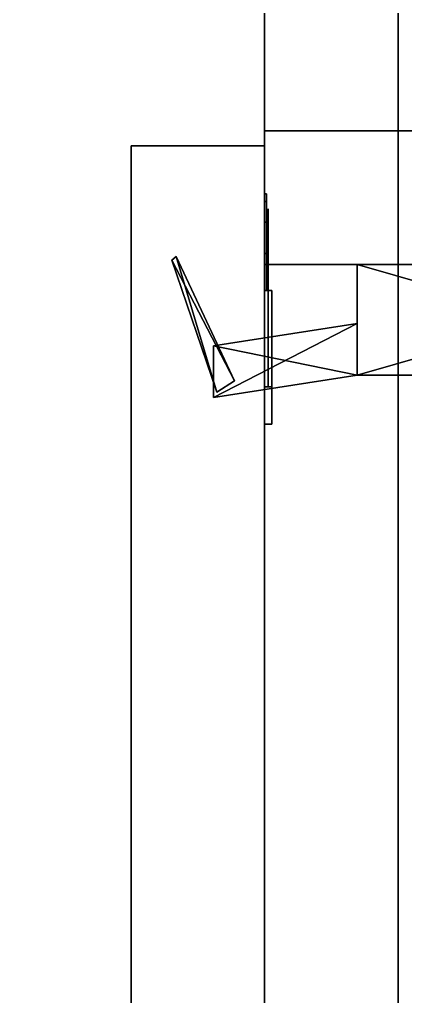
# Model space of a CAD drawing. Extents: x 0 to 4068, y -4475 to 0.
# Drawn here: x 3485 to 3537, y -3032.6 to -2901 of the extents above; entities that cross this region are included whole.
import ezdxf

# ---------------------------------------------------------------- set-up
doc = ezdxf.new("R2010")
doc.units = 0
for name, color, linetype in [('LAYER0', 7, 'CONTINUOUS'), ('LAYER102', 253, 'CONTINUOUS'), ('LAYER103', 28, 'CONTINUOUS'), ('LAYER104', 253, 'CONTINUOUS'), ('LAYER105', 253, 'CONTINUOUS'), ('LAYER106', 253, 'CONTINUOUS'), ('LAYER107', 253, 'CONTINUOUS'), ('LAYER109', 253, 'CONTINUOUS'), ('LAYER116', 45, 'CONTINUOUS'), ('LAYER117', 45, 'CONTINUOUS'), ('LAYER119', 45, 'CONTINUOUS'), ('LAYER120', 45, 'CONTINUOUS'), ('LAYER121', 45, 'CONTINUOUS'), ('LAYER128', 253, 'CONTINUOUS'), ('LAYER130', 253, 'CONTINUOUS'), ('LAYER132', 253, 'CONTINUOUS'), ('LAYER133', 253, 'CONTINUOUS'), ('LAYER24', 2, 'CONTINUOUS'), ('LAYER31', 45, 'CONTINUOUS'), ('LAYER32', 45, 'CONTINUOUS'), ('LAYER33', 45, 'CONTINUOUS'), ('LAYER36', 45, 'CONTINUOUS'), ('LAYER43', 45, 'CONTINUOUS'), ('LAYER44', 45, 'CONTINUOUS'), ('LAYER45', 45, 'CONTINUOUS'), ('LAYER46', 45, 'CONTINUOUS'), ('LAYER48', 45, 'CONTINUOUS'), ('LAYER5', 7, 'CONTINUOUS')]:
    doc.layers.add(name, color=color, linetype=linetype)

msp = doc.modelspace()

# ---------------------------------------------------------------- linework, layer by layer
at = {"layer": 'LAYER0', "invisible_edges": 1}
for points in [[(4068, 0), (0, -4475), (0, 0), (4068, 0)], [(0, -4475), (4068, 0), (4068, -4475), (0, -4475)]]:
    msp.add_3dface(points, dxfattribs=at)
at = {"layer": 'LAYER102'}
for points in [[(3513.925, -2949.692, 252.348), (3505.5, -2933.409, 252.348), (3506.077, -2932.918, 252.348), (3513.925, -2949.692, 252.348)], [(3505.5, -2933.409, 263.652), (3511.544, -2951.182, 263.652), (3506.077, -2932.918, 263.652), (3505.5, -2933.409, 263.652)], [(3513.925, -2949.692, 753.348), (3505.5, -2933.409, 753.348), (3506.077, -2932.918, 753.348), (3513.925, -2949.692, 753.348)], [(3505.5, -2933.409, 764.652), (3511.544, -2951.182, 764.652), (3506.077, -2932.918, 764.652), (3505.5, -2933.409, 764.652)], [(3513.925, -2949.692, 1254.348), (3505.5, -2933.409, 1254.348), (3506.077, -2932.918, 1254.348), (3513.925, -2949.692, 1254.348)], [(3505.5, -2933.409, 1265.652), (3511.544, -2951.182, 1265.652), (3506.077, -2932.918, 1265.652), (3505.5, -2933.409, 1265.652)], [(3513.925, -2949.692, 1755.348), (3505.5, -2933.409, 1755.348), (3506.077, -2932.918, 1755.348), (3513.925, -2949.692, 1755.348)], [(3505.5, -2933.409, 1766.652), (3511.544, -2951.182, 1766.652), (3506.077, -2932.918, 1766.652), (3505.5, -2933.409, 1766.652)], [(3513.925, -2949.692, 2256.348), (3505.5, -2933.409, 2256.348), (3506.077, -2932.918, 2256.348), (3513.925, -2949.692, 2256.348)], [(3505.5, -2933.409, 2267.652), (3511.544, -2951.182, 2267.652), (3506.077, -2932.918, 2267.652), (3505.5, -2933.409, 2267.652)], [(3506.077, -2932.918, 263.652), (3511.544, -2951.182, 263.652), (3513.925, -2949.692, 263.652), (3506.077, -2932.918, 263.652)], [(3506.077, -2932.918, 764.652), (3511.544, -2951.182, 764.652), (3513.925, -2949.692, 764.652), (3506.077, -2932.918, 764.652)], [(3506.077, -2932.918, 1265.652), (3511.544, -2951.182, 1265.652), (3513.925, -2949.692, 1265.652), (3506.077, -2932.918, 1265.652)], [(3506.077, -2932.918, 1766.652), (3511.544, -2951.182, 1766.652), (3513.925, -2949.692, 1766.652), (3506.077, -2932.918, 1766.652)], [(3506.077, -2932.918, 2267.652), (3511.544, -2951.182, 2267.652), (3513.925, -2949.692, 2267.652), (3506.077, -2932.918, 2267.652)], [(3511.544, -2951.182, 252.348), (3505.5, -2933.409, 252.348), (3513.925, -2949.692, 252.348), (3511.544, -2951.182, 252.348)], [(3511.544, -2951.182, 252.348), (3505.5, -2933.409, 263.652), (3505.5, -2933.409, 252.348), (3511.544, -2951.182, 252.348)], [(3511.544, -2951.182, 263.652), (3505.5, -2933.409, 263.652), (3511.544, -2951.182, 252.348), (3511.544, -2951.182, 263.652)], [(3511.544, -2951.182, 753.348), (3505.5, -2933.409, 753.348), (3513.925, -2949.692, 753.348), (3511.544, -2951.182, 753.348)], [(3511.544, -2951.182, 753.348), (3505.5, -2933.409, 764.652), (3505.5, -2933.409, 753.348), (3511.544, -2951.182, 753.348)], [(3511.544, -2951.182, 764.652), (3505.5, -2933.409, 764.652), (3511.544, -2951.182, 753.348), (3511.544, -2951.182, 764.652)], [(3511.544, -2951.182, 1254.348), (3505.5, -2933.409, 1254.348), (3513.925, -2949.692, 1254.348), (3511.544, -2951.182, 1254.348)], [(3511.544, -2951.182, 1254.348), (3505.5, -2933.409, 1265.652), (3505.5, -2933.409, 1254.348), (3511.544, -2951.182, 1254.348)], [(3511.544, -2951.182, 1265.652), (3505.5, -2933.409, 1265.652), (3511.544, -2951.182, 1254.348), (3511.544, -2951.182, 1265.652)], [(3511.544, -2951.182, 1755.348), (3505.5, -2933.409, 1755.348), (3513.925, -2949.692, 1755.348), (3511.544, -2951.182, 1755.348)], [(3511.544, -2951.182, 1755.348), (3505.5, -2933.409, 1766.652), (3505.5, -2933.409, 1755.348), (3511.544, -2951.182, 1755.348)], [(3511.544, -2951.182, 1766.652), (3505.5, -2933.409, 1766.652), (3511.544, -2951.182, 1755.348), (3511.544, -2951.182, 1766.652)], [(3511.544, -2951.182, 2256.348), (3505.5, -2933.409, 2256.348), (3513.925, -2949.692, 2256.348), (3511.544, -2951.182, 2256.348)], [(3511.544, -2951.182, 2256.348), (3505.5, -2933.409, 2267.652), (3505.5, -2933.409, 2256.348), (3511.544, -2951.182, 2256.348)], [(3511.544, -2951.182, 2267.652), (3505.5, -2933.409, 2267.652), (3511.544, -2951.182, 2256.348), (3511.544, -2951.182, 2267.652)], [(3582.5, -2934, 251.217), (3530.5, -2948.921, 251.217), (3530.5, -2934, 251.217), (3582.5, -2934, 251.217)], [(3582.5, -2948.921, 251.217), (3530.5, -2948.921, 251.217), (3582.5, -2934, 251.217), (3582.5, -2948.921, 251.217)], [(3530.5, -2934, 264.783), (3582.5, -2948.921, 264.783), (3582.5, -2934, 264.783), (3530.5, -2934, 264.783)], [(3530.5, -2948.921, 264.783), (3582.5, -2948.921, 264.783), (3530.5, -2934, 264.783), (3530.5, -2948.921, 264.783)], [(3582.5, -2934, 752.217), (3530.5, -2948.921, 752.217), (3530.5, -2934, 752.217), (3582.5, -2934, 752.217)], [(3582.5, -2948.921, 752.217), (3530.5, -2948.921, 752.217), (3582.5, -2934, 752.217), (3582.5, -2948.921, 752.217)], [(3530.5, -2934, 765.783), (3582.5, -2948.921, 765.783), (3582.5, -2934, 765.783), (3530.5, -2934, 765.783)], [(3530.5, -2948.921, 765.783), (3582.5, -2948.921, 765.783), (3530.5, -2934, 765.783), (3530.5, -2948.921, 765.783)], [(3582.5, -2934, 1253.217), (3530.5, -2948.921, 1253.217), (3530.5, -2934, 1253.217), (3582.5, -2934, 1253.217)], [(3582.5, -2948.921, 1253.217), (3530.5, -2948.921, 1253.217), (3582.5, -2934, 1253.217), (3582.5, -2948.921, 1253.217)], [(3530.5, -2934, 1266.783), (3582.5, -2948.921, 1266.783), (3582.5, -2934, 1266.783), (3530.5, -2934, 1266.783)], [(3530.5, -2948.921, 1266.783), (3582.5, -2948.921, 1266.783), (3530.5, -2934, 1266.783), (3530.5, -2948.921, 1266.783)], [(3582.5, -2934, 1754.217), (3530.5, -2948.921, 1754.217), (3530.5, -2934, 1754.217), (3582.5, -2934, 1754.217)], [(3582.5, -2948.921, 1754.217), (3530.5, -2948.921, 1754.217), (3582.5, -2934, 1754.217), (3582.5, -2948.921, 1754.217)], [(3530.5, -2934, 1767.783), (3582.5, -2948.921, 1767.783), (3582.5, -2934, 1767.783), (3530.5, -2934, 1767.783)], [(3530.5, -2948.921, 1767.783), (3582.5, -2948.921, 1767.783), (3530.5, -2934, 1767.783), (3530.5, -2948.921, 1767.783)], [(3582.5, -2934, 2255.217), (3530.5, -2948.921, 2255.217), (3530.5, -2934, 2255.217), (3582.5, -2934, 2255.217)], [(3582.5, -2948.921, 2255.217), (3530.5, -2948.921, 2255.217), (3582.5, -2934, 2255.217), (3582.5, -2948.921, 2255.217)], [(3530.5, -2934, 2268.783), (3582.5, -2948.921, 2268.783), (3582.5, -2934, 2268.783), (3530.5, -2934, 2268.783)], [(3530.5, -2948.921, 2268.783), (3582.5, -2948.921, 2268.783), (3530.5, -2934, 2268.783), (3530.5, -2948.921, 2268.783)], [(3530.5, -2941.958, 251.217), (3511.135, -2951.906, 251.217), (3511.135, -2944.942, 251.217), (3530.5, -2941.958, 251.217)], [(3530.5, -2948.921, 251.217), (3511.135, -2951.906, 251.217), (3530.5, -2941.958, 251.217), (3530.5, -2948.921, 251.217)], [(3511.135, -2944.942, 264.783), (3530.5, -2948.921, 264.783), (3530.5, -2941.958, 264.783), (3511.135, -2944.942, 264.783)], [(3530.5, -2941.958, 752.217), (3511.135, -2951.906, 752.217), (3511.135, -2944.942, 752.217), (3530.5, -2941.958, 752.217)], [(3530.5, -2948.921, 752.217), (3511.135, -2951.906, 752.217), (3530.5, -2941.958, 752.217), (3530.5, -2948.921, 752.217)], [(3511.135, -2944.942, 765.783), (3530.5, -2948.921, 765.783), (3530.5, -2941.958, 765.783), (3511.135, -2944.942, 765.783)], [(3530.5, -2941.958, 1253.217), (3511.135, -2951.906, 1253.217), (3511.135, -2944.942, 1253.217), (3530.5, -2941.958, 1253.217)], [(3530.5, -2948.921, 1253.217), (3511.135, -2951.906, 1253.217), (3530.5, -2941.958, 1253.217), (3530.5, -2948.921, 1253.217)], [(3511.135, -2944.942, 1266.783), (3530.5, -2948.921, 1266.783), (3530.5, -2941.958, 1266.783), (3511.135, -2944.942, 1266.783)], [(3530.5, -2941.958, 1754.217), (3511.135, -2951.906, 1754.217), (3511.135, -2944.942, 1754.217), (3530.5, -2941.958, 1754.217)], [(3530.5, -2948.921, 1754.217), (3511.135, -2951.906, 1754.217), (3530.5, -2941.958, 1754.217), (3530.5, -2948.921, 1754.217)], [(3511.135, -2944.942, 1767.783), (3530.5, -2948.921, 1767.783), (3530.5, -2941.958, 1767.783), (3511.135, -2944.942, 1767.783)], [(3530.5, -2941.958, 2255.217), (3511.135, -2951.906, 2255.217), (3511.135, -2944.942, 2255.217), (3530.5, -2941.958, 2255.217)], [(3530.5, -2948.921, 2255.217), (3511.135, -2951.906, 2255.217), (3530.5, -2941.958, 2255.217), (3530.5, -2948.921, 2255.217)], [(3511.135, -2944.942, 2268.783), (3530.5, -2948.921, 2268.783), (3530.5, -2941.958, 2268.783), (3511.135, -2944.942, 2268.783)], [(3511.135, -2951.906, 264.783), (3530.5, -2948.921, 264.783), (3511.135, -2944.942, 264.783), (3511.135, -2951.906, 264.783)], [(3511.135, -2951.906, 765.783), (3530.5, -2948.921, 765.783), (3511.135, -2944.942, 765.783), (3511.135, -2951.906, 765.783)], [(3511.135, -2951.906, 1266.783), (3530.5, -2948.921, 1266.783), (3511.135, -2944.942, 1266.783), (3511.135, -2951.906, 1266.783)], [(3511.135, -2951.906, 1767.783), (3530.5, -2948.921, 1767.783), (3511.135, -2944.942, 1767.783), (3511.135, -2951.906, 1767.783)], [(3511.135, -2951.906, 2268.783), (3530.5, -2948.921, 2268.783), (3511.135, -2944.942, 2268.783), (3511.135, -2951.906, 2268.783)], [(3530.5, -2948.921, 251.217), (3511.135, -2951.906, 264.783), (3511.135, -2951.906, 251.217), (3530.5, -2948.921, 251.217)], [(3530.5, -2948.921, 264.783), (3511.135, -2951.906, 264.783), (3530.5, -2948.921, 251.217), (3530.5, -2948.921, 264.783)], [(3530.5, -2948.921, 752.217), (3511.135, -2951.906, 765.783), (3511.135, -2951.906, 752.217), (3530.5, -2948.921, 752.217)], [(3530.5, -2948.921, 765.783), (3511.135, -2951.906, 765.783), (3530.5, -2948.921, 752.217), (3530.5, -2948.921, 765.783)], [(3530.5, -2948.921, 1253.217), (3511.135, -2951.906, 1266.783), (3511.135, -2951.906, 1253.217), (3530.5, -2948.921, 1253.217)], [(3530.5, -2948.921, 1266.783), (3511.135, -2951.906, 1266.783), (3530.5, -2948.921, 1253.217), (3530.5, -2948.921, 1266.783)], [(3530.5, -2948.921, 1754.217), (3511.135, -2951.906, 1767.783), (3511.135, -2951.906, 1754.217), (3530.5, -2948.921, 1754.217)], [(3530.5, -2948.921, 1767.783), (3511.135, -2951.906, 1767.783), (3530.5, -2948.921, 1754.217), (3530.5, -2948.921, 1767.783)], [(3530.5, -2948.921, 2255.217), (3511.135, -2951.906, 2268.783), (3511.135, -2951.906, 2255.217), (3530.5, -2948.921, 2255.217)], [(3530.5, -2948.921, 2268.783), (3511.135, -2951.906, 2268.783), (3530.5, -2948.921, 2255.217), (3530.5, -2948.921, 2268.783)], [(3582.5, -2948.921, 251.217), (3530.5, -2948.921, 264.783), (3530.5, -2948.921, 251.217), (3582.5, -2948.921, 251.217)], [(3582.5, -2948.921, 264.783), (3530.5, -2948.921, 264.783), (3582.5, -2948.921, 251.217), (3582.5, -2948.921, 264.783)], [(3582.5, -2948.921, 752.217), (3530.5, -2948.921, 765.783), (3530.5, -2948.921, 752.217), (3582.5, -2948.921, 752.217)], [(3582.5, -2948.921, 765.783), (3530.5, -2948.921, 765.783), (3582.5, -2948.921, 752.217), (3582.5, -2948.921, 765.783)], [(3582.5, -2948.921, 1253.217), (3530.5, -2948.921, 1266.783), (3530.5, -2948.921, 1253.217), (3582.5, -2948.921, 1253.217)], [(3582.5, -2948.921, 1266.783), (3530.5, -2948.921, 1266.783), (3582.5, -2948.921, 1253.217), (3582.5, -2948.921, 1266.783)], [(3582.5, -2948.921, 1754.217), (3530.5, -2948.921, 1767.783), (3530.5, -2948.921, 1754.217), (3582.5, -2948.921, 1754.217)], [(3582.5, -2948.921, 1767.783), (3530.5, -2948.921, 1767.783), (3582.5, -2948.921, 1754.217), (3582.5, -2948.921, 1767.783)], [(3582.5, -2948.921, 2255.217), (3530.5, -2948.921, 2268.783), (3530.5, -2948.921, 2255.217), (3582.5, -2948.921, 2255.217)], [(3582.5, -2948.921, 2268.783), (3530.5, -2948.921, 2268.783), (3582.5, -2948.921, 2255.217), (3582.5, -2948.921, 2268.783)]]:
    msp.add_3dface(points, dxfattribs=at)
at = {"layer": 'LAYER103'}
for points, invisible_edges in [([(3518.5, -2926.5, 263.5), (3518.5, -2926.5, 252.5), (3518.5, -2933.5, 252.5), (3518.5, -2933.291, 263.317)], 4), ([(3518.5, -2926.5, 764.5), (3518.5, -2926.5, 753.5), (3518.5, -2933.5, 753.5), (3518.5, -2933.291, 764.317)], 4), ([(3518.5, -2926.5, 1265.5), (3518.5, -2926.5, 1254.5), (3518.5, -2933.5, 1254.5), (3518.5, -2933.291, 1265.317)], 4), ([(3518.5, -2926.5, 1766.5), (3518.5, -2926.5, 1755.5), (3518.5, -2933.5, 1755.5), (3518.5, -2933.291, 1766.317)], 4), ([(3518.5, -2926.5, 2267.5), (3518.5, -2926.5, 2256.5), (3518.5, -2933.5, 2256.5), (3518.5, -2933.291, 2267.317)], 4), ([(3518.5, -2933.291, 263.317), (3518.5, -2933.5, 252.5), (3518.5, -2937.5, 249), (3518.5, -2937.5, 267)], 5), ([(3518.5, -2933.291, 764.317), (3518.5, -2933.5, 753.5), (3518.5, -2937.5, 750), (3518.5, -2937.5, 768)], 5), ([(3518.5, -2933.291, 1265.317), (3518.5, -2933.5, 1254.5), (3518.5, -2937.5, 1251), (3518.5, -2937.5, 1269)], 5), ([(3518.5, -2933.291, 1766.317), (3518.5, -2933.5, 1755.5), (3518.5, -2937.5, 1752), (3518.5, -2937.5, 1770)], 5), ([(3518.5, -2933.291, 2267.317), (3518.5, -2933.5, 2256.5), (3518.5, -2937.5, 2253), (3518.5, -2937.5, 2271)], 5), ([(3518.5, -2937.5, 267), (3518.5, -2937.5, 249), (3518.5, -2950.5, 249), (3518.5, -2950.5, 267)], 1), ([(3518.5, -2937.5, 768), (3518.5, -2937.5, 750), (3518.5, -2950.5, 750), (3518.5, -2950.5, 768)], 1), ([(3518.5, -2937.5, 1269), (3518.5, -2937.5, 1251), (3518.5, -2950.5, 1251), (3518.5, -2950.5, 1269)], 1), ([(3518.5, -2937.5, 1770), (3518.5, -2937.5, 1752), (3518.5, -2950.5, 1752), (3518.5, -2950.5, 1770)], 1), ([(3518.5, -2937.5, 2271), (3518.5, -2937.5, 2253), (3518.5, -2950.5, 2253), (3518.5, -2950.5, 2271)], 1)]:
    msp.add_3dface(points, dxfattribs=dict(at, invisible_edges=invisible_edges))
at = {"layer": 'LAYER104', "invisible_edges": 1}
for points in [[(3518, -3414, 158), (3518, -2918, 2362), (3518, -3414, 2362), (3518, -3414, 158)], [(3518, -2918, 2362), (3518, -3414, 158), (3518, -2918, 158), (3518, -2918, 2362)]]:
    msp.add_3dface(points, dxfattribs=at)
at = {"layer": 'LAYER105', "invisible_edges": 1}
for points in [[(3518, -3414, 158), (3500, -2918, 158), (3518, -2918, 158), (3518, -3414, 158)], [(3500, -2918, 158), (3518, -3414, 158), (3500, -3414, 158), (3500, -2918, 158)]]:
    msp.add_3dface(points, dxfattribs=at)
at = {"layer": 'LAYER106', "invisible_edges": 1}
for points in [[(3500, -2918, 158), (3518, -2918, 2362), (3518, -2918, 158), (3500, -2918, 158)], [(3518, -2918, 2362), (3500, -2918, 158), (3500, -2918, 2362), (3518, -2918, 2362)]]:
    msp.add_3dface(points, dxfattribs=at)
at = {"layer": 'LAYER107', "invisible_edges": 1}
for points in [[(3500, -3414, 2362), (3518, -2918, 2362), (3500, -2918, 2362), (3500, -3414, 2362)], [(3518, -2918, 2362), (3500, -3414, 2362), (3518, -3414, 2362), (3518, -2918, 2362)]]:
    msp.add_3dface(points, dxfattribs=at)
at = {"layer": 'LAYER109', "invisible_edges": 1}
for points in [[(3500, -2918, 158), (3500, -3414, 2362), (3500, -2918, 2362), (3500, -2918, 158)], [(3500, -3414, 2362), (3500, -2918, 158), (3500, -3414, 158), (3500, -3414, 2362)]]:
    msp.add_3dface(points, dxfattribs=at)
at = {"layer": 'LAYER116', "invisible_edges": 1}
for points in [[(3518, -2916, 2365), (3518, -2846, 155), (3518, -2916, 155), (3518, -2916, 2365)], [(3518, -2846, 155), (3518, -2916, 2365), (3518, -2846, 2365), (3518, -2846, 155)]]:
    msp.add_3dface(points, dxfattribs=at)
at = {"layer": 'LAYER117', "invisible_edges": 1}
for points in [[(3536, -2916, 155), (3518, -2846, 155), (3536, -2846, 155), (3536, -2916, 155)], [(3518, -2846, 155), (3536, -2916, 155), (3518, -2916, 155), (3518, -2846, 155)]]:
    msp.add_3dface(points, dxfattribs=at)
at = {"layer": 'LAYER119', "invisible_edges": 1}
for points in [[(3518, -2916, 2365), (3536, -2846, 2365), (3518, -2846, 2365), (3518, -2916, 2365)], [(3536, -2846, 2365), (3518, -2916, 2365), (3536, -2916, 2365), (3536, -2846, 2365)]]:
    msp.add_3dface(points, dxfattribs=at)
at = {"layer": 'LAYER120', "invisible_edges": 1}
for points in [[(3536, -2916, 155), (3518, -2916, 2365), (3518, -2916, 155), (3536, -2916, 155)], [(3518, -2916, 2365), (3536, -2916, 155), (3536, -2916, 2365), (3518, -2916, 2365)]]:
    msp.add_3dface(points, dxfattribs=at)
at = {"layer": 'LAYER121', "invisible_edges": 1}
for points in [[(3536, -2846, 2365), (3536, -2916, 155), (3536, -2846, 155), (3536, -2846, 2365)], [(3536, -2916, 155), (3536, -2846, 2365), (3536, -2916, 2365), (3536, -2916, 155)]]:
    msp.add_3dface(points, dxfattribs=at)
at = {"layer": 'LAYER128', "invisible_edges": 1}
for points in [[(3536, -3925, 2425), (3536, -2861, 2365), (3536, -2861, 2425), (3536, -3925, 2425)], [(3536, -2861, 2365), (3536, -3925, 2425), (3536, -3925, 2365), (3536, -2861, 2365)]]:
    msp.add_3dface(points, dxfattribs=at)
at = {"layer": 'LAYER130', "invisible_edges": 1}
for points in [[(3518, -3925, 2365), (3536, -2861, 2365), (3536, -3925, 2365), (3518, -3925, 2365)], [(3536, -2861, 2365), (3518, -3925, 2365), (3518, -2861, 2365), (3536, -2861, 2365)]]:
    msp.add_3dface(points, dxfattribs=at)
at = {"layer": 'LAYER132', "invisible_edges": 1}
for points in [[(3518, -2861, 2425), (3536, -3925, 2425), (3536, -2861, 2425), (3518, -2861, 2425)], [(3536, -3925, 2425), (3518, -2861, 2425), (3518, -3925, 2425), (3536, -3925, 2425)]]:
    msp.add_3dface(points, dxfattribs=at)
at = {"layer": 'LAYER133', "invisible_edges": 1}
for points in [[(3518, -3925, 2365), (3518, -2861, 2425), (3518, -2861, 2365), (3518, -3925, 2365)], [(3518, -2861, 2425), (3518, -3925, 2365), (3518, -3925, 2425), (3518, -2861, 2425)]]:
    msp.add_3dface(points, dxfattribs=at)
at = {"layer": 'LAYER24'}
for points, invisible_edges in [([(3518.25, -2925.49, 253.025), (3518.25, -2924.5, 258), (3518.25, -2926.5, 258), (3518.25, -2926.5, 252.5)], 10), ([(3518.25, -2924.5, 258), (3518.25, -2925.49, 262.975), (3518.25, -2926.5, 263.5), (3518.25, -2926.5, 258)], 10), ([(3518.25, -2925.49, 754.025), (3518.25, -2924.5, 759), (3518.25, -2926.5, 759), (3518.25, -2926.5, 753.5)], 10), ([(3518.25, -2924.5, 759), (3518.25, -2925.49, 763.975), (3518.25, -2926.5, 764.5), (3518.25, -2926.5, 759)], 10), ([(3518.25, -2925.49, 1255.025), (3518.25, -2924.5, 1260), (3518.25, -2926.5, 1260), (3518.25, -2926.5, 1254.5)], 10), ([(3518.25, -2924.5, 1260), (3518.25, -2925.49, 1264.975), (3518.25, -2926.5, 1265.5), (3518.25, -2926.5, 1260)], 10), ([(3518.25, -2925.49, 1756.025), (3518.25, -2924.5, 1761), (3518.25, -2926.5, 1761), (3518.25, -2926.5, 1755.5)], 10), ([(3518.25, -2924.5, 1761), (3518.25, -2925.49, 1765.975), (3518.25, -2926.5, 1766.5), (3518.25, -2926.5, 1761)], 10), ([(3518.25, -2925.49, 2257.025), (3518.25, -2924.5, 2262), (3518.25, -2926.5, 2262), (3518.25, -2926.5, 2256.5)], 10), ([(3518.25, -2924.5, 2262), (3518.25, -2925.49, 2266.975), (3518.25, -2926.5, 2267.5), (3518.25, -2926.5, 2262)], 10), ([(3518.25, -2928.308, 248.808), (3518.25, -2925.49, 253.025), (3518.25, -2926.5, 252.5), (3518.25, -2930, 252.5)], 10), ([(3518.25, -2925.49, 262.975), (3518.25, -2928.308, 267.192), (3518.25, -2930, 263.5), (3518.25, -2926.5, 263.5)], 10), ([(3518.25, -2928.308, 749.808), (3518.25, -2925.49, 754.025), (3518.25, -2926.5, 753.5), (3518.25, -2930, 753.5)], 10), ([(3518.25, -2925.49, 763.975), (3518.25, -2928.308, 768.192), (3518.25, -2930, 764.5), (3518.25, -2926.5, 764.5)], 10), ([(3518.25, -2928.308, 1250.808), (3518.25, -2925.49, 1255.025), (3518.25, -2926.5, 1254.5), (3518.25, -2930, 1254.5)], 10), ([(3518.25, -2925.49, 1264.975), (3518.25, -2928.308, 1269.192), (3518.25, -2930, 1265.5), (3518.25, -2926.5, 1265.5)], 10), ([(3518.25, -2928.308, 1751.808), (3518.25, -2925.49, 1756.025), (3518.25, -2926.5, 1755.5), (3518.25, -2930, 1755.5)], 10), ([(3518.25, -2925.49, 1765.975), (3518.25, -2928.308, 1770.192), (3518.25, -2930, 1766.5), (3518.25, -2926.5, 1766.5)], 10), ([(3518.25, -2928.308, 2252.808), (3518.25, -2925.49, 2257.025), (3518.25, -2926.5, 2256.5), (3518.25, -2930, 2256.5)], 10), ([(3518.25, -2925.49, 2266.975), (3518.25, -2928.308, 2271.192), (3518.25, -2930, 2267.5), (3518.25, -2926.5, 2267.5)], 10), ([(3518.25, -2932.525, 245.99), (3518.25, -2928.308, 248.808), (3518.25, -2930, 252.5), (3518.25, -2933.5, 252.5)], 10), ([(3518.25, -2928.308, 267.192), (3518.25, -2932.525, 270.01), (3518.25, -2933.5, 263.5), (3518.25, -2930, 263.5)], 10), ([(3518.25, -2932.525, 746.99), (3518.25, -2928.308, 749.808), (3518.25, -2930, 753.5), (3518.25, -2933.5, 753.5)], 10), ([(3518.25, -2928.308, 768.192), (3518.25, -2932.525, 771.01), (3518.25, -2933.5, 764.5), (3518.25, -2930, 764.5)], 10), ([(3518.25, -2932.525, 1247.99), (3518.25, -2928.308, 1250.808), (3518.25, -2930, 1254.5), (3518.25, -2933.5, 1254.5)], 10), ([(3518.25, -2928.308, 1269.192), (3518.25, -2932.525, 1272.01), (3518.25, -2933.5, 1265.5), (3518.25, -2930, 1265.5)], 10), ([(3518.25, -2932.525, 1748.99), (3518.25, -2928.308, 1751.808), (3518.25, -2930, 1755.5), (3518.25, -2933.5, 1755.5)], 10), ([(3518.25, -2928.308, 1770.192), (3518.25, -2932.525, 1773.01), (3518.25, -2933.5, 1766.5), (3518.25, -2930, 1766.5)], 10), ([(3518.25, -2932.525, 2249.99), (3518.25, -2928.308, 2252.808), (3518.25, -2930, 2256.5), (3518.25, -2933.5, 2256.5)], 10), ([(3518.25, -2928.308, 2271.192), (3518.25, -2932.525, 2274.01), (3518.25, -2933.5, 2267.5), (3518.25, -2930, 2267.5)], 10), ([(3518.25, -2937.5, 245), (3518.25, -2932.525, 245.99), (3518.25, -2933.5, 252.5), (3518.25, -2937.5, 249)], 2), ([(3518.25, -2932.525, 270.01), (3518.25, -2937.5, 271), (3518.25, -2937.5, 267), (3518.25, -2933.5, 263.5)], 8), ([(3518.25, -2937.5, 746), (3518.25, -2932.525, 746.99), (3518.25, -2933.5, 753.5), (3518.25, -2937.5, 750)], 2), ([(3518.25, -2932.525, 771.01), (3518.25, -2937.5, 772), (3518.25, -2937.5, 768), (3518.25, -2933.5, 764.5)], 8), ([(3518.25, -2937.5, 1247), (3518.25, -2932.525, 1247.99), (3518.25, -2933.5, 1254.5), (3518.25, -2937.5, 1251)], 2), ([(3518.25, -2932.525, 1272.01), (3518.25, -2937.5, 1273), (3518.25, -2937.5, 1269), (3518.25, -2933.5, 1265.5)], 8), ([(3518.25, -2937.5, 1748), (3518.25, -2932.525, 1748.99), (3518.25, -2933.5, 1755.5), (3518.25, -2937.5, 1752)], 2), ([(3518.25, -2932.525, 1773.01), (3518.25, -2937.5, 1774), (3518.25, -2937.5, 1770), (3518.25, -2933.5, 1766.5)], 8), ([(3518.25, -2937.5, 2249), (3518.25, -2932.525, 2249.99), (3518.25, -2933.5, 2256.5), (3518.25, -2937.5, 2253)], 2), ([(3518.25, -2932.525, 2274.01), (3518.25, -2937.5, 2275), (3518.25, -2937.5, 2271), (3518.25, -2933.5, 2267.5)], 8), ([(3519, -2955.5, 237), (3519, -2950.5, 249), (3519, -2937.5, 249), (3519, -2937.5, 237)], 1), ([(3519, -2955.5, 279), (3519, -2950.5, 267), (3519, -2937.5, 267), (3519, -2937.5, 279)], 1), ([(3519, -2955.5, 738), (3519, -2950.5, 750), (3519, -2937.5, 750), (3519, -2937.5, 738)], 1), ([(3519, -2955.5, 780), (3519, -2950.5, 768), (3519, -2937.5, 768), (3519, -2937.5, 780)], 1), ([(3519, -2955.5, 1239), (3519, -2950.5, 1251), (3519, -2937.5, 1251), (3519, -2937.5, 1239)], 1), ([(3519, -2955.5, 1281), (3519, -2950.5, 1269), (3519, -2937.5, 1269), (3519, -2937.5, 1281)], 1), ([(3519, -2955.5, 1740), (3519, -2950.5, 1752), (3519, -2937.5, 1752), (3519, -2937.5, 1740)], 1), ([(3519, -2955.5, 1782), (3519, -2950.5, 1770), (3519, -2937.5, 1770), (3519, -2937.5, 1782)], 1), ([(3519, -2955.5, 2241), (3519, -2950.5, 2253), (3519, -2937.5, 2253), (3519, -2937.5, 2241)], 1), ([(3519, -2955.5, 2283), (3519, -2950.5, 2271), (3519, -2937.5, 2271), (3519, -2937.5, 2283)], 1), ([(3519, -2955.5, 279), (3519, -2955.5, 237), (3519, -2950.5, 249), (3519, -2950.5, 267)], 10), ([(3519, -2955.5, 780), (3519, -2955.5, 738), (3519, -2950.5, 750), (3519, -2950.5, 768)], 10), ([(3519, -2955.5, 1281), (3519, -2955.5, 1239), (3519, -2950.5, 1251), (3519, -2950.5, 1269)], 10), ([(3519, -2955.5, 1782), (3519, -2955.5, 1740), (3519, -2950.5, 1752), (3519, -2950.5, 1770)], 10), ([(3519, -2955.5, 2283), (3519, -2955.5, 2241), (3519, -2950.5, 2253), (3519, -2950.5, 2271)], 10)]:
    msp.add_3dface(points, dxfattribs=dict(at, invisible_edges=invisible_edges))
for points in [[(3518, -2937.5, 249), (3518, -2937.5, 237), (3518, -2937.5, 249)], [(3518, -2937.5, 267), (3518, -2937.5, 279), (3518, -2937.5, 267)], [(3519, -2950.5, 249), (3518, -2950.5, 249), (3518, -2937.5, 249), (3519, -2937.5, 249)], [(3519, -2937.5, 249), (3518, -2937.5, 249), (3518, -2937.5, 237), (3519, -2937.5, 237)], [(3519, -2937.5, 237), (3518, -2937.5, 237), (3518, -2955.5, 237), (3519, -2955.5, 237)], [(3519, -2950.5, 267), (3518, -2950.5, 267), (3518, -2937.5, 267), (3519, -2937.5, 267)], [(3519, -2937.5, 267), (3518, -2937.5, 267), (3518, -2937.5, 279), (3519, -2937.5, 279)], [(3519, -2937.5, 279), (3518, -2937.5, 279), (3518, -2955.5, 279), (3519, -2955.5, 279)], [(3518, -2955.5, 237), (3518, -2937.5, 237), (3518, -2937.5, 279), (3518, -2955.5, 279)], [(3518, -2937.5, 750), (3518, -2937.5, 738), (3518, -2937.5, 750)], [(3518, -2937.5, 768), (3518, -2937.5, 780), (3518, -2937.5, 768)], [(3519, -2950.5, 750), (3518, -2950.5, 750), (3518, -2937.5, 750), (3519, -2937.5, 750)], [(3519, -2937.5, 750), (3518, -2937.5, 750), (3518, -2937.5, 738), (3519, -2937.5, 738)], [(3519, -2937.5, 738), (3518, -2937.5, 738), (3518, -2955.5, 738), (3519, -2955.5, 738)], [(3519, -2950.5, 768), (3518, -2950.5, 768), (3518, -2937.5, 768), (3519, -2937.5, 768)], [(3519, -2937.5, 768), (3518, -2937.5, 768), (3518, -2937.5, 780), (3519, -2937.5, 780)], [(3519, -2937.5, 780), (3518, -2937.5, 780), (3518, -2955.5, 780), (3519, -2955.5, 780)], [(3518, -2955.5, 738), (3518, -2937.5, 738), (3518, -2937.5, 780), (3518, -2955.5, 780)], [(3518, -2937.5, 1251), (3518, -2937.5, 1239), (3518, -2937.5, 1251)], [(3518, -2937.5, 1269), (3518, -2937.5, 1281), (3518, -2937.5, 1269)], [(3519, -2950.5, 1251), (3518, -2950.5, 1251), (3518, -2937.5, 1251), (3519, -2937.5, 1251)], [(3519, -2937.5, 1251), (3518, -2937.5, 1251), (3518, -2937.5, 1239), (3519, -2937.5, 1239)], [(3519, -2937.5, 1239), (3518, -2937.5, 1239), (3518, -2955.5, 1239), (3519, -2955.5, 1239)], [(3519, -2950.5, 1269), (3518, -2950.5, 1269), (3518, -2937.5, 1269), (3519, -2937.5, 1269)], [(3519, -2937.5, 1269), (3518, -2937.5, 1269), (3518, -2937.5, 1281), (3519, -2937.5, 1281)], [(3519, -2937.5, 1281), (3518, -2937.5, 1281), (3518, -2955.5, 1281), (3519, -2955.5, 1281)], [(3518, -2955.5, 1239), (3518, -2937.5, 1239), (3518, -2937.5, 1281), (3518, -2955.5, 1281)], [(3518, -2937.5, 1752), (3518, -2937.5, 1740), (3518, -2937.5, 1752)], [(3518, -2937.5, 1770), (3518, -2937.5, 1782), (3518, -2937.5, 1770)], [(3519, -2950.5, 1752), (3518, -2950.5, 1752), (3518, -2937.5, 1752), (3519, -2937.5, 1752)], [(3519, -2937.5, 1752), (3518, -2937.5, 1752), (3518, -2937.5, 1740), (3519, -2937.5, 1740)], [(3519, -2937.5, 1740), (3518, -2937.5, 1740), (3518, -2955.5, 1740), (3519, -2955.5, 1740)], [(3519, -2950.5, 1770), (3518, -2950.5, 1770), (3518, -2937.5, 1770), (3519, -2937.5, 1770)], [(3519, -2937.5, 1770), (3518, -2937.5, 1770), (3518, -2937.5, 1782), (3519, -2937.5, 1782)], [(3519, -2937.5, 1782), (3518, -2937.5, 1782), (3518, -2955.5, 1782), (3519, -2955.5, 1782)], [(3518, -2955.5, 1740), (3518, -2937.5, 1740), (3518, -2937.5, 1782), (3518, -2955.5, 1782)], [(3518, -2937.5, 2253), (3518, -2937.5, 2241), (3518, -2937.5, 2253)], [(3518, -2937.5, 2271), (3518, -2937.5, 2283), (3518, -2937.5, 2271)], [(3519, -2950.5, 2253), (3518, -2950.5, 2253), (3518, -2937.5, 2253), (3519, -2937.5, 2253)], [(3519, -2937.5, 2253), (3518, -2937.5, 2253), (3518, -2937.5, 2241), (3519, -2937.5, 2241)], [(3519, -2937.5, 2241), (3518, -2937.5, 2241), (3518, -2955.5, 2241), (3519, -2955.5, 2241)], [(3519, -2950.5, 2271), (3518, -2950.5, 2271), (3518, -2937.5, 2271), (3519, -2937.5, 2271)], [(3519, -2937.5, 2271), (3518, -2937.5, 2271), (3518, -2937.5, 2283), (3519, -2937.5, 2283)], [(3519, -2937.5, 2283), (3518, -2937.5, 2283), (3518, -2955.5, 2283), (3519, -2955.5, 2283)], [(3518, -2955.5, 2241), (3518, -2937.5, 2241), (3518, -2937.5, 2283), (3518, -2955.5, 2283)], [(3519, -2955.5, 237), (3519, -2937.5, 237), (3519, -2937.5, 237), (3519, -2955.5, 237)], [(3519, -2955.5, 279), (3519, -2937.5, 279), (3519, -2937.5, 279), (3519, -2955.5, 279)], [(3519, -2955.5, 738), (3519, -2937.5, 738), (3519, -2937.5, 738), (3519, -2955.5, 738)], [(3519, -2955.5, 780), (3519, -2937.5, 780), (3519, -2937.5, 780), (3519, -2955.5, 780)], [(3519, -2955.5, 1239), (3519, -2937.5, 1239), (3519, -2937.5, 1239), (3519, -2955.5, 1239)], [(3519, -2955.5, 1281), (3519, -2937.5, 1281), (3519, -2937.5, 1281), (3519, -2955.5, 1281)], [(3519, -2955.5, 1740), (3519, -2937.5, 1740), (3519, -2937.5, 1740), (3519, -2955.5, 1740)], [(3519, -2955.5, 1782), (3519, -2937.5, 1782), (3519, -2937.5, 1782), (3519, -2955.5, 1782)], [(3519, -2955.5, 2241), (3519, -2937.5, 2241), (3519, -2937.5, 2241), (3519, -2955.5, 2241)], [(3519, -2955.5, 2283), (3519, -2937.5, 2283), (3519, -2937.5, 2283), (3519, -2955.5, 2283)], [(3518, -2950.5, 249), (3518, -2950.5, 267), (3518, -2950.5, 249)], [(3519, -2950.5, 249), (3518, -2950.5, 249), (3518, -2950.5, 267), (3519, -2950.5, 267)], [(3518, -2950.5, 750), (3518, -2950.5, 768), (3518, -2950.5, 750)], [(3519, -2950.5, 750), (3518, -2950.5, 750), (3518, -2950.5, 768), (3519, -2950.5, 768)], [(3518, -2950.5, 1251), (3518, -2950.5, 1269), (3518, -2950.5, 1251)], [(3519, -2950.5, 1251), (3518, -2950.5, 1251), (3518, -2950.5, 1269), (3519, -2950.5, 1269)], [(3518, -2950.5, 1752), (3518, -2950.5, 1770), (3518, -2950.5, 1752)], [(3519, -2950.5, 1752), (3518, -2950.5, 1752), (3518, -2950.5, 1770), (3519, -2950.5, 1770)], [(3518, -2950.5, 2253), (3518, -2950.5, 2271), (3518, -2950.5, 2253)], [(3519, -2950.5, 2253), (3518, -2950.5, 2253), (3518, -2950.5, 2271), (3519, -2950.5, 2271)], [(3519, -2955.5, 279), (3518, -2955.5, 279), (3519, -2955.5, 279)], [(3518, -2955.5, 237), (3518, -2955.5, 279), (3519, -2955.5, 279), (3519, -2955.5, 237)], [(3519, -2955.5, 780), (3518, -2955.5, 780), (3519, -2955.5, 780)], [(3518, -2955.5, 738), (3518, -2955.5, 780), (3519, -2955.5, 780), (3519, -2955.5, 738)], [(3519, -2955.5, 1281), (3518, -2955.5, 1281), (3519, -2955.5, 1281)], [(3518, -2955.5, 1239), (3518, -2955.5, 1281), (3519, -2955.5, 1281), (3519, -2955.5, 1239)], [(3519, -2955.5, 1782), (3518, -2955.5, 1782), (3519, -2955.5, 1782)], [(3518, -2955.5, 1740), (3518, -2955.5, 1782), (3519, -2955.5, 1782), (3519, -2955.5, 1740)], [(3519, -2955.5, 2283), (3518, -2955.5, 2283), (3519, -2955.5, 2283)], [(3518, -2955.5, 2241), (3518, -2955.5, 2283), (3519, -2955.5, 2283), (3519, -2955.5, 2241)]]:
    msp.add_3dface(points, dxfattribs=at)
at = {"layer": 'LAYER31', "invisible_edges": 1}
for points in [[(3918, -3398, 156), (3518, -2934, 156), (3918, -2934, 156), (3918, -3398, 156)], [(3518, -2934, 156), (3918, -3398, 156), (3518, -3398, 156), (3518, -2934, 156)], [(3918, -2934, 2364), (3518, -3398, 2364), (3918, -3398, 2364), (3918, -2934, 2364)], [(3518, -3398, 2364), (3918, -2934, 2364), (3518, -2934, 2364), (3518, -3398, 2364)]]:
    msp.add_3dface(points, dxfattribs=at)
at = {"layer": 'LAYER32', "invisible_edges": 1}
for points in [[(3918, -2934, 174), (3518, -2934, 156), (3518, -2934, 174), (3918, -2934, 174)], [(3518, -2934, 156), (3918, -2934, 174), (3918, -2934, 156), (3518, -2934, 156)], [(3918, -2934, 2364), (3518, -2934, 2346), (3518, -2934, 2364), (3918, -2934, 2364)], [(3518, -2934, 2346), (3918, -2934, 2364), (3918, -2934, 2346), (3518, -2934, 2346)]]:
    msp.add_3dface(points, dxfattribs=at)
at = {"layer": 'LAYER33', "invisible_edges": 1}
for points in [[(3518, -3398, 174), (3518, -2934, 156), (3518, -3398, 156), (3518, -3398, 174)], [(3518, -2934, 156), (3518, -3398, 174), (3518, -2934, 174), (3518, -2934, 156)], [(3518, -2934, 2346), (3518, -3398, 2364), (3518, -2934, 2364), (3518, -2934, 2346)], [(3518, -3398, 2364), (3518, -2934, 2346), (3518, -3398, 2346), (3518, -3398, 2364)]]:
    msp.add_3dface(points, dxfattribs=at)
at = {"layer": 'LAYER36', "invisible_edges": 1}
for points in [[(3518, -3398, 174), (3918, -2934, 174), (3518, -2934, 174), (3518, -3398, 174)], [(3918, -2934, 174), (3518, -3398, 174), (3918, -3398, 174), (3918, -2934, 174)], [(3518, -2934, 2346), (3918, -3398, 2346), (3518, -3398, 2346), (3518, -2934, 2346)], [(3918, -3398, 2346), (3518, -2934, 2346), (3918, -2934, 2346), (3918, -3398, 2346)]]:
    msp.add_3dface(points, dxfattribs=at)
at = {"layer": 'LAYER43', "invisible_edges": 1}
for points in [[(3918, -2934, 2365), (3518, -2934, 155), (3918, -2934, 155), (3918, -2934, 2365)], [(3518, -2934, 155), (3918, -2934, 2365), (3518, -2934, 2365), (3518, -2934, 155)]]:
    msp.add_3dface(points, dxfattribs=at)
at = {"layer": 'LAYER44', "invisible_edges": 1}
for points in [[(3918, -2916, 155), (3518, -2934, 155), (3518, -2916, 155), (3918, -2916, 155)], [(3518, -2934, 155), (3918, -2916, 155), (3918, -2934, 155), (3518, -2934, 155)]]:
    msp.add_3dface(points, dxfattribs=at)
at = {"layer": 'LAYER45', "invisible_edges": 1}
for points in [[(3518, -2916, 2365), (3518, -2934, 155), (3518, -2934, 2365), (3518, -2916, 2365)], [(3518, -2934, 155), (3518, -2916, 2365), (3518, -2916, 155), (3518, -2934, 155)]]:
    msp.add_3dface(points, dxfattribs=at)
at = {"layer": 'LAYER46', "invisible_edges": 1}
for points in [[(3918, -2934, 2365), (3518, -2916, 2365), (3518, -2934, 2365), (3918, -2934, 2365)], [(3518, -2916, 2365), (3918, -2934, 2365), (3918, -2916, 2365), (3518, -2916, 2365)]]:
    msp.add_3dface(points, dxfattribs=at)
at = {"layer": 'LAYER48', "invisible_edges": 1}
for points in [[(3518, -2916, 2365), (3918, -2916, 155), (3518, -2916, 155), (3518, -2916, 2365)], [(3918, -2916, 155), (3518, -2916, 2365), (3918, -2916, 2365), (3918, -2916, 155)]]:
    msp.add_3dface(points, dxfattribs=at)
at = {"layer": 'LAYER5', "invisible_edges": 1}
for points in [[(4068, -4475, 5), (0, 0, 5), (0, -4475, 5), (4068, -4475, 5)], [(0, 0, 5), (4068, -4475, 5), (4068, 0, 5), (0, 0, 5)]]:
    msp.add_3dface(points, dxfattribs=at)

# ---------------------------------------------------------------- meshes
at = {"layer": 'LAYER24'}
mesh = msp.add_polymesh((2, 9), dxfattribs=at)
for k, corner in enumerate([(3518.25, -2937.5, 245), (3518.25, -2932.525, 245.99), (3518.25, -2928.308, 248.808), (3518.25, -2925.49, 253.025), (3518.25, -2924.5, 258), (3518.25, -2925.49, 262.975), (3518.25, -2928.308, 267.192), (3518.25, -2932.525, 270.01), (3518.25, -2937.5, 271), (3518, -2937.5, 245), (3518, -2932.525, 245.99), (3518, -2928.308, 248.808), (3518, -2925.49, 253.025), (3518, -2924.5, 258), (3518, -2925.49, 262.975), (3518, -2928.308, 267.192), (3518, -2932.525, 270.01), (3518, -2937.5, 271)]):
    mesh.set_mesh_vertex(divmod(k, 9), corner)
mesh = msp.add_polymesh((2, 9), dxfattribs=at)
for k, corner in enumerate([(3518.25, -2937.5, 746), (3518.25, -2932.525, 746.99), (3518.25, -2928.308, 749.808), (3518.25, -2925.49, 754.025), (3518.25, -2924.5, 759), (3518.25, -2925.49, 763.975), (3518.25, -2928.308, 768.192), (3518.25, -2932.525, 771.01), (3518.25, -2937.5, 772), (3518, -2937.5, 746), (3518, -2932.525, 746.99), (3518, -2928.308, 749.808), (3518, -2925.49, 754.025), (3518, -2924.5, 759), (3518, -2925.49, 763.975), (3518, -2928.308, 768.192), (3518, -2932.525, 771.01), (3518, -2937.5, 772)]):
    mesh.set_mesh_vertex(divmod(k, 9), corner)
mesh = msp.add_polymesh((2, 9), dxfattribs=at)
for k, corner in enumerate([(3518.25, -2937.5, 1247), (3518.25, -2932.525, 1247.99), (3518.25, -2928.308, 1250.808), (3518.25, -2925.49, 1255.025), (3518.25, -2924.5, 1260), (3518.25, -2925.49, 1264.975), (3518.25, -2928.308, 1269.192), (3518.25, -2932.525, 1272.01), (3518.25, -2937.5, 1273), (3518, -2937.5, 1247), (3518, -2932.525, 1247.99), (3518, -2928.308, 1250.808), (3518, -2925.49, 1255.025), (3518, -2924.5, 1260), (3518, -2925.49, 1264.975), (3518, -2928.308, 1269.192), (3518, -2932.525, 1272.01), (3518, -2937.5, 1273)]):
    mesh.set_mesh_vertex(divmod(k, 9), corner)
mesh = msp.add_polymesh((2, 9), dxfattribs=at)
for k, corner in enumerate([(3518.25, -2937.5, 1748), (3518.25, -2932.525, 1748.99), (3518.25, -2928.308, 1751.808), (3518.25, -2925.49, 1756.025), (3518.25, -2924.5, 1761), (3518.25, -2925.49, 1765.975), (3518.25, -2928.308, 1770.192), (3518.25, -2932.525, 1773.01), (3518.25, -2937.5, 1774), (3518, -2937.5, 1748), (3518, -2932.525, 1748.99), (3518, -2928.308, 1751.808), (3518, -2925.49, 1756.025), (3518, -2924.5, 1761), (3518, -2925.49, 1765.975), (3518, -2928.308, 1770.192), (3518, -2932.525, 1773.01), (3518, -2937.5, 1774)]):
    mesh.set_mesh_vertex(divmod(k, 9), corner)
mesh = msp.add_polymesh((2, 9), dxfattribs=at)
for k, corner in enumerate([(3518.25, -2937.5, 2249), (3518.25, -2932.525, 2249.99), (3518.25, -2928.308, 2252.808), (3518.25, -2925.49, 2257.025), (3518.25, -2924.5, 2262), (3518.25, -2925.49, 2266.975), (3518.25, -2928.308, 2271.192), (3518.25, -2932.525, 2274.01), (3518.25, -2937.5, 2275), (3518, -2937.5, 2249), (3518, -2932.525, 2249.99), (3518, -2928.308, 2252.808), (3518, -2925.49, 2257.025), (3518, -2924.5, 2262), (3518, -2925.49, 2266.975), (3518, -2928.308, 2271.192), (3518, -2932.525, 2274.01), (3518, -2937.5, 2275)]):
    mesh.set_mesh_vertex(divmod(k, 9), corner)

doc.saveas('drawing.dxf')
